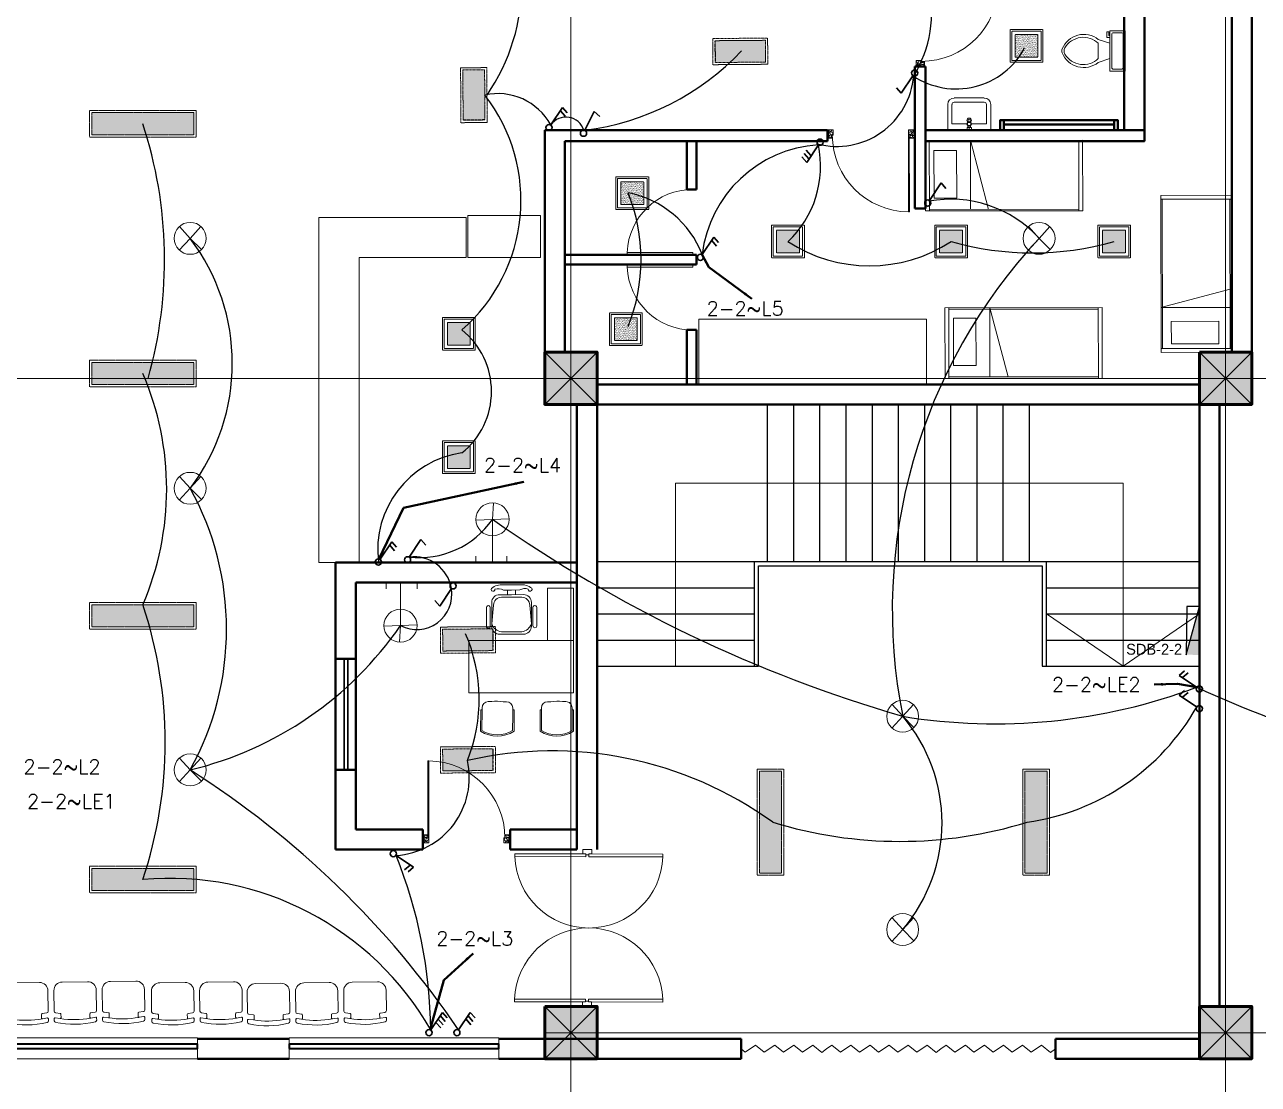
# Model space of a CAD drawing. Header units: millimetres. Extents: x 2390631 to 3337895, y 3598750 to 3969149.
# Drawn here: x 2572341 to 2586473, y 3892355 to 3904502 of the extents above; entities that cross this region are included whole.
import ezdxf

# ---------------------------------------------------------------- set-up
doc = ezdxf.new("R2010")
doc.units = ezdxf.units.MM
doc.header["$MEASUREMENT"] = 0
doc.linetypes.add('CENTER', pattern=[2, 1.25, -0.25, 0.25, -0.25])
doc.linetypes.add('DASHED', pattern=[0.75, 0.5, -0.25])
for name, color, linetype, lineweight in [('0newfurnture', 30, 'Continuous', 15), ('4 DB BOXES', 3, 'Continuous', 25), ('5 DB BOXES', 3, 'Continuous', 25), ('centreline', 52, 'CENTER', 5), ('Column-0.5', 14, 'Continuous', 50), ('conduit Light & fan City', 30, 'Continuous', 5), ('door', 41, 'Continuous', 5), ('Door Opening-0.09', 253, 'Continuous', 9), ('furniture', 34, 'Continuous', 15), ('Furniture Hospital-0.09', 44, 'Continuous', 9), ('Hatch', 9, 'Continuous', 9), ('hidden lines', 205, 'DASHED', 5), ('Sill Level', 140, 'Continuous', 20), ('stairs', 6, 'Continuous', 25), ('Switches', 173, 'Continuous', 15), ('WALL 0.2', 7, 'Continuous', 20), ('wall 0.4', 7, 'Continuous', 40), ('WINDOW', 152, 'Continuous', 30), ('Windows Plan', 152, 'Continuous', 35)]:
    doc.layers.add(name, color=color, linetype=linetype, lineweight=lineweight)
for name, color, linetype in [('1 x 4 recessed', 80, 'CENTER'), ('2 x 11 recessed', 60, 'CENTER'), ('ceilling fan', 3, 'Continuous'), ('emergencylight', 1, 'Continuous'), ('wire powered ups', 3, 'Continuous'), ('Wires', 1, 'Continuous')]:
    doc.layers.add(name, color=color, linetype=linetype)
doc.styles.add('arial.', font='arial.ttf')
doc.styles.add('romans', font='romans.shx')
doc.styles.get("Standard").update_dxf_attribs({"font": 'arial.ttf'})
doc.linetypes.add('ZIGZAG', pattern='A,0.0001,-0.2,[131,ltypeshp.shx,S=0.2,R=0,X=-0.2,Y=0],-0.4,[131,ltypeshp.shx,S=0.2,R=180,X=0.2,Y=0],-0.2', length=0.8001)
doc.dimstyles.get("Standard").update_dxf_attribs({"dimtxt": 500, "dimasz": 100, "dimexe": 100, "dimexo": 200, "dimgap": 0.09, "dimtad": 0, "dimtoh": 1, "dimdec": 0, "dimzin": 0, "dimdsep": 46, "dimtxsty": 'Standard', "dimblk": 'DOT', "dimcen": 0, "dimclrd": 256, "dimclre": 256, "dimclrt": 256, "dimadec": 0, "dimazin": 0, "dimtfac": 1, "dimtdec": 0, "dimtofl": 0, "dimtmove": 0, "dimatfit": 3, "dimfxl": 1, "dimtolj": 1, "dimtzin": 0, "dimlwd": -1, "dimlwe": -1, "dimarcsym": 1})

# ---------------------------------------------------------------- blocks, each defined once
blk = doc.blocks.new('2ft column')
at = {"layer": 'Hatch', "ltscale": 5}
h = blk.add_hatch(color=256, dxfattribs=at)
h.dxf.hatch_style = 1
h.paths.add_polyline_path([(2207385, 4176559), (2207985, 4176559), (2207985, 4175959), (2207385, 4175959)])
at = {"layer": 'Column-0.5', "ltscale": 5}
blk.add_lwpolyline([(2207385, 4176559), (2207985, 4176559), (2207985, 4175959), (2207385, 4175959)], close=True, dxfattribs=at)
at = {"layer": 'Defpoints', "ltscale": 5}
for points in [[(2207985, 4176559), (2207385, 4175959)], [(2207985, 4175959), (2207385, 4176559)]]:
    blk.add_lwpolyline(points, dxfattribs=at)
blk = doc.blocks.new('MAIN DOOR')
at = {"layer": 'door', "ltscale": 1000}
for points in [[(2313.47, 188.53), (2347.4, 188.53), (2347.4, 187.28), (2313.47, 187.28)], [(2381.32, 188.53), (2348.88, 188.53), (2348.88, 187.28), (2381.32, 187.28)]]:
    blk.add_lwpolyline(points, close=True, dxfattribs=at)
for points in [[(2346.08, 190.6), (2346.08, 188.53)], [(2348.88, 188.12), (2347.4, 188.12), (2347.4, 188.53), (2346.08, 188.53), (2346.08, 190.6), (2350.2, 190.6)], [(2347.4, 188.12), (2348.88, 188.12), (2348.88, 188.53), (2350.2, 188.53), (2350.2, 190.6), (2346.08, 190.6)], [(2350.2, 190.6), (2350.2, 188.53)], [(2313.41, 120.66), (2347.33, 120.66), (2347.33, 121.91), (2313.41, 121.91), (2313.41, 120.66)], [(2348.82, 121.07), (2347.33, 121.07), (2347.33, 120.66), (2346.01, 120.66), (2346.01, 118.6), (2350.14, 118.6)], [(2347.33, 121.07), (2348.82, 121.07), (2348.82, 120.66), (2350.14, 120.66), (2350.14, 118.6), (2346.01, 118.6)], [(2346.01, 118.6), (2346.01, 120.66)], [(2381.26, 120.66), (2348.82, 120.66), (2348.82, 121.91), (2381.26, 121.91), (2381.26, 120.66)], [(2350.14, 118.6), (2350.14, 120.66)]]:
    blk.add_lwpolyline(points, dxfattribs=at)
at = {"layer": 'Door Opening-0.09', "ltscale": 1000}
for centre, radius, start, end in [((2347.4, 188.53), 33.94, 182.1168, 357.8826), ((2347.33, 120.66), 33.95, 2.1167, 177.8826)]:
    blk.add_arc(centre, radius, start, end, dxfattribs=at)
at = {"layer": 'WINDOW', "ltscale": 5}
blk.add_line((2350.14, 190.6), (2350.14, 190.6), dxfattribs=at)
blk = doc.blocks.new('d1')
at = {"layer": 'door'}
for p, q in [((2442.75, 10745.72), (2408.32, 10745.72)), ((2442.75, 10746.15), (2408.33, 10746.15)), ((2408.33, 10746.15), (2408.33, 10745.72))]:
    blk.add_line(p, q, dxfattribs=at)
at = {"layer": 'door', "ltscale": 80}
for points in [[(2445, 10779.7), (2445, 10781.99), (2444.56, 10781.99), (2444.56, 10782.43), (2441.8, 10782.43), (2441.8, 10781.99), (2441.36, 10781.99), (2441.36, 10780.14), (2442.75, 10780.14), (2442.75, 10779.7)], [(2445, 10746.15), (2445, 10743.87), (2444.56, 10743.87), (2444.56, 10743.43), (2441.8, 10743.43), (2441.8, 10743.87), (2441.36, 10743.87), (2441.36, 10745.72), (2442.75, 10745.72), (2442.75, 10746.15)]]:
    blk.add_lwpolyline(points, close=True, dxfattribs=at)
at = {"layer": 'Door Opening-0.09', "ltscale": 80}
blk.add_arc((2442.75, 10745.72), 34.42, 90, 179.274, dxfattribs=at)
at = {"layer": 'hidden lines'}
for centre, radius, start, end in [((2441.64, 10791.37), 9.82, 268.3986, 287.3158), ((2441.38, 10784.76), 4.22, 269.7899, 318.9675), ((2444.33, 10781.34), 2.81, 166.4652, 205.1802), ((2445.01, 10781.68), 2.48, 162.4671, 233.2418), ((2441.57, 10782.05), 3, 308.4681, 358.9527), ((2445.46, 10782.07), 1.81, 168.6475, 255.2319), ((2441.64, 10734.49), 9.82, 72.6842, 91.6014), ((2441.38, 10741.1), 4.22, 41.0325, 90.2101), ((2444.33, 10744.52), 2.81, 154.8198, 193.5348), ((2445.01, 10744.18), 2.48, 126.7582, 197.5329), ((2441.57, 10743.81), 3, 1.0473, 51.5319), ((2445.46, 10743.79), 1.81, 104.7681, 191.3525)]:
    blk.add_arc(centre, radius, start, end, dxfattribs=at)
blk = doc.blocks.new('BCHAIR')
at = {"layer": 'Furniture Hospital-0.09'}
for p, q in [((-0.15, 0), (0.15, 0)), ((-0.25, -0.1), (-0.25, -0.342)), ((0.25, -0.1), (0.25, -0.342)), ((-0.25, -0.431), (-0.25, -0.454)), ((-0.239, -0.421), (-0.181, -0.429)), ((-0.179, -0.369), (-0.232, -0.362)), ((-0.17, -0.379), (-0.17, -0.419)), ((0.17, -0.379), (0.17, -0.419)), ((0.179, -0.369), (0.232, -0.362)), ((0.239, -0.421), (0.181, -0.429)), ((0.25, -0.431), (0.25, -0.454))]:
    blk.add_line(p, q, dxfattribs=at)
for centre, radius, start, end in [((-0.15, -0.1), 0.1, 90, 180), ((0.15, -0.1), 0.1, 360, 90), ((-0.23, -0.342), 0.02, 180, 262.875), ((-0.24, -0.431), 0.01, 82.875, 180), ((-0.18, -0.419), 0.01, 262.875, 0), ((0, 0.594), 1.039, 259.9886, 280.0345), ((-0.18, -0.379), 0.01, 0, 82.875), ((0.18, -0.379), 0.01, 97.125, 180), ((0.18, -0.419), 0.01, 180, 277.125), ((0.23, -0.342), 0.02, 277.125, 360), ((0.24, -0.431), 0.01, 0, 97.125), ((-0.23, -0.454), 0.02, 180, 257.4986), ((0, 0.583), 1.083, 257.4986, 282.5014), ((0.23, -0.454), 0.02, 282.5014, 0)]:
    blk.add_arc(centre, radius, start, end, dxfattribs=at)
blk = doc.blocks.new('IP1')
at = {"layer": 'WALL 0.2', "ltscale": 5}
for points in [[(2535111, 3946693), (2535111, 3948793), (2539161, 3948793)], [(2539161, 3948793), (2540236, 3948793), (2540236, 3946693)], [(2539361, 3947293), (2540236, 3946693), (2541111, 3947293)]]:
    blk.add_lwpolyline(points, dxfattribs=at)
blk = doc.blocks.new('BED')
at = {"layer": 'Furniture Hospital-0.09'}
for p, q in [((-2.12, 0.475), (-2.12, -0.475)), ((-2.12, -0.475), (-2.12, 0.475)), ((-0.008, 0.475), (-2.12, 0.475)), ((-2.07, 0.475), (-2.07, -0.475)), ((-0.058, 0.455), (-2.07, 0.455)), ((-0.855, -0.455), (-0.61, 0.475)), ((-0.61, 0.475), (-0.61, -0.455)), ((-0.425, 0.336), (-0.426, -0.303)), ((-0.425, 0.336), (-0.121, 0.336)), ((-0.121, -0.303), (-0.121, 0.336)), ((-0.058, -0.475), (-0.058, 0.475)), ((-0.008, -0.475), (-0.008, 0.475)), ((-0.426, -0.303), (-0.121, -0.303)), ((-2.12, -0.475), (-0.008, -0.475)), ((-2.07, -0.455), (-0.058, -0.455))]:
    blk.add_line(p, q, dxfattribs=at)
blk = doc.blocks.new('Toilet - top')
at = {"layer": 'Furniture Hospital-0.09'}
for p, q in [((9.5, -6), (9.5, -2)), ((-10, -8.5), (-8, -8.5)), ((-10, -9.5), (-10, -8.5)), ((-7, -9.5), (-10, -9.5)), ((-8, -8.5), (-8, -8)), ((-7, -8), (-7, -9.5)), ((-4, -8), (-6, -14)), ((4, -8), (6, -14)), ((4, -14), (-4, -14))]:
    blk.add_line(p, q, dxfattribs=at)
blk.add_lwpolyline([(10.5, -8), (10.5, 0), (-10.5, 0), (-10.5, -8)], close=True, dxfattribs=at)
for points in [[(-9.5, -2), (-9.5, -6)], [(8.5, -1), (-8.5, -1)], [(-8.5, -7), (8.5, -7)]]:
    blk.add_lwpolyline(points, dxfattribs=at)
for centre, radius, start, end in [((-8.62, -1.88), 0.884, 81.8699, 188.1301), ((-8.62, -6.12), 0.884, 171.8699, 278.1301), ((8.62, -1.88), 0.884, 351.8699, 98.1301), ((8.62, -6.12), 0.884, 261.8699, 8.1301), ((3.52, -21.58), 12.17, 141.46911, 247.97143), ((4.2, -21.82), 11.33, 136.36773, 238.94682), ((-3.52, -21.58), 12.17, 292.02843, 38.53071), ((-4.2, -21.82), 11.33, 301.05301, 43.63209), ((0, -27.88), 4, 245.73182, 294.26817), ((0, -29), 4, 254.86053, 285.13947)]:
    blk.add_arc(centre, radius, start, end, dxfattribs=at)
blk = doc.blocks.new('TAP')
at = {"layer": 'Furniture Hospital-0.09', "linetype": 'Continuous'}
for p, q in [((0, 38), (0, -38)), ((5, 38), (0, 38)), ((5, 38), (5, -38)), ((30, 25), (5, 25)), ((30, 0), (5, 0)), ((30, 25), (30, -25)), ((56, 16), (30, 16)), ((51, 7), (48, 8)), ((59, 19), (57, 22)), ((73, 24), (73, 27)), ((88, 20), (89, 22)), ((97, 15), (125, 12)), ((97, 8), (100, 9)), ((5, -38), (0, -38)), ((30, -25), (5, -25)), ((56, -16), (30, -16)), ((51, -8), (48, -9)), ((60, -20), (58, -22)), ((74, -24), (74, -27)), ((88, -19), (90, -22)), ((97, -7), (100, -8)), ((97, -15), (125, -12))]:
    blk.add_line(p, q, dxfattribs=at)
for radius in [21.2, 19.7]:
    blk.add_circle((74, 0), radius, dxfattribs=at)
for centre, radius, start, end in [((74, 0), 27.2, 163.0512, 199.0512), ((74, 0), 24.2, 127.0512, 163.0512), ((74, 0), 27.2, 91.0512, 127.0512), ((74, 0), 24.2, 55.0512, 91.0512), ((74, 0), 27.2, 19.0512, 55.0512), ((74, 0), 24.2, 343.0512, 19.0512), ((95, 0), 32.6, 337.45, 22.55), ((74, 0), 24.2, 199.0512, 235.0512), ((74, 0), 27.2, 235.0512, 271.0512), ((74, 0), 24.2, 271.0512, 307.0512), ((74, 0), 27.2, 307.0512, 343.0512)]:
    blk.add_arc(centre, radius, start, end, dxfattribs=at)
blk = doc.blocks.new('bazin')
at = {"layer": '0newfurnture', "ltscale": 5}
for p, q in [((2434577, 4011590), (2435069, 4011590)), ((2434577, 4011295), (2434577, 4011590)), ((2435069, 4011590), (2435069, 4011295)), ((2434626, 4011295), (2434626, 4011516)), ((2434626, 4011516), (2434799, 4011516)), ((2434847, 4011516), (2435020, 4011516)), ((2435020, 4011516), (2435020, 4011295)), ((2434996, 4011270), (2434651, 4011270)), ((2434996, 4011221), (2434651, 4011221))]:
    blk.add_line(p, q, dxfattribs=at)
blk.add_circle((2434823, 4011477), 25.6, dxfattribs=at)
for centre, radius, start, end in [((2434651, 4011295), 73.8, 180, 270), ((2434651, 4011295), 24.6, 180, 270), ((2434996, 4011295), 73.8, 270, 0), ((2434996, 4011295), 24.6, 270, 0)]:
    blk.add_arc(centre, radius, start, end, dxfattribs=at)
at = {"layer": '0newfurnture', "ltscale": 5, "xscale": 0.9842520018725999, "yscale": 0.9842520018725999, "zscale": 0.9842520018725999, "rotation": 270}
blk.add_blockref('TAP', (2434823, 4011590), dxfattribs=at)
blk = doc.blocks.new('26 door')
at = {"layer": 'door'}
blk.add_line((42654.7, -717.83), (42654.7, -716.68), dxfattribs=at)
at = {"layer": 'door', "ltscale": 5}
blk.add_lwpolyline([(42654.7, -716.68), (42684.73, -716.68), (42684.73, -717.83), (42654.7, -717.83)], dxfattribs=at)
at = {"layer": 'Door Opening-0.09'}
blk.add_arc((42654.79, -717.79), 29.96, 2.1358, 90.1794, dxfattribs=at)
blk = doc.blocks.new('ADHIKRIT')
at = {"layer": 'furniture'}
for p, q in [((900, 1351), (0, 1351)), ((0, 1351), (0, -450)), ((0, 741), (0, 1351)), ((900, -450), (900, 1351)), ((1187, 1121), (1153, 1121)), ((1187, 1145), (1558, 1147)), ((1187, 1145), (1187, 1121)), ((1187, 1121), (1545, 1123)), ((-245, 1046), (-569, 1047)), ((-245, 980), (-569, 981)), ((1048, 956), (1048, 1014)), ((-789, 683), (-869, 683)), ((1050, 758), (1050, 711)), ((1050, 700), (1050, 711)), ((-789, 547), (-869, 547)), ((1189, 595), (1157, 595)), ((1187, 595), (1187, 571)), ((1187, 571), (1558, 573)), ((1189, 595), (1286, 595)), ((1287, 595), (1545, 597)), ((-247, 247), (-571, 248)), ((-900, 0), (0, 0)), ((-900, -450), (-900, 0)), ((-247, 182), (-571, 182)), ((1189, 102), (1157, 102)), ((1187, 126), (1558, 124)), ((1187, 102), (1187, 126)), ((1189, 102), (1286, 101)), ((1287, 101), (1545, 100)), ((1050, -4), (1050, -14)), ((1050, -61), (1050, -14)), ((1048, -260), (1048, -318)), ((0, -450), (-900, -450)), ((0, -450), (900, -450)), ((1187, -425), (1153, -425)), ((1187, -425), (1545, -426)), ((1187, -449), (1187, -425)), ((1187, -449), (1558, -450))]:
    blk.add_line(p, q, dxfattribs=at)
for points in [[(-897, 962, 0.207066), (-957, 755), (-957, 615)], [(-885, 900, 0.214578), (-869, 755), (-869, 615)], [(-110, 614), (-109, 818, 0.414214), (-246, 955), (-655, 956, 0.418376), (-789, 820), (-789, 615)], [(-153, 614), (-152, 788, 0.28028), (-288, 955), (-610, 925, 0.418376), (-744, 789), (-745, 615)], [(-899, 268, -0.207066), (-958, 476), (-957, 615)], [(-886, 330, -0.214578), (-870, 475), (-869, 615)], [(-110, 614), (-110, 409, -0.414214), (-247, 273), (-656, 274, -0.418376), (-790, 410), (-789, 615)], [(-153, 614), (-153, 440, -0.28028), (-290, 273), (-612, 304, -0.418376), (-745, 441), (-745, 615)]]:
    blk.add_lwpolyline(points, format="xyb", dxfattribs=at)
for centre, radius, start, end in [((1154, 1015), 106, 90.3083, 180.3083), ((1203, 1157), 39.5, 294.3355, 296.5711), ((1099, 860), 518, 329.4756, 30.5244), ((1099, 860), 542, 328.0257, 31.9845), ((-881, 933), 33.3, 262.3354, 120.0474), ((-569, 1014), 32.9, 89.8702, 269.8702), ((-245, 1013), 32.9, 269.8702, 89.8702), ((1753, 864), 711, 172.5908, 188.6233), ((1157, 701), 106, 180.3083, 270.3083), ((-882, 297), 33.3, 239.693, 97.4051), ((-571, 215), 32.9, 89.8702, 269.8702), ((-253, 214), 33.4, 280.4483, 79.5122), ((1157, -4), 106, 89.6917, 179.6917), ((1099, -163), 518, 329.4756, 30.5244), ((1099, -163), 542, 328.0155, 31.9743), ((1753, -168), 711, 171.3767, 187.4092), ((1154, -319), 106, 179.6917, 269.6917), ((1203, -461), 39.5, 63.4289, 65.6645)]:
    blk.add_arc(centre, radius, start, end, dxfattribs=at)
blk = doc.blocks.new('w1')
at = {"layer": 'Sill Level'}
blk.add_lwpolyline([(2460641, 3827503), (2460641, 3825103), (2460401, 3825103), (2460401, 3827503)], close=True, dxfattribs=at)
at = {"layer": 'Windows Plan'}
blk.add_lwpolyline([(2460521, 3825103), (2460521, 3827503), (2460473, 3827503), (2460473, 3825103)], close=True, dxfattribs=at)
blk = doc.blocks.new('4 ft recessed panel')
at = {"layer": '1 x 4 recessed', "lineweight": 0}
h = blk.add_hatch(dxfattribs=at)
h.set_pattern_fill('AR-SAND', color=256, scale=6.25)
h.set_pattern_definition([(37.5, (-418269.719, 97562.351), (-0.39370849, 12.04264856), [0, -9.5, 0, -10.625, 0, -10.15625]), (7.5, (-418269.719, 97562.351), (11.0611044, 17.6384129), [0, -5.125, 0, -8.5625, 0, -3.28125]), (327.5, (-418277.406, 97562.351), (19.46338664, 0.03536908), [0, -3.125, 0, -11.25, 0, -14.6875]), (317.5, (-418277.406, 97562.351), (18.7882913, 5.4854723), [0, -1.5625, 0, -7.375, 0, -8.4375])])
h.paths.add_polyline_path([(-575, 125), (575, 125), (575, -125), (-575, -125)])
for points in [[(-600, 150), (600, 150), (600, -150), (-600, -150)], [(-575, 125), (575, 125), (575, -125), (-575, -125)]]:
    blk.add_lwpolyline(points, close=True, dxfattribs=at)
blk = doc.blocks.new('2 ft panel')
at = {"layer": '1 x 4 recessed', "lineweight": 0}
h = blk.add_hatch(dxfattribs=at)
h.set_pattern_fill('AR-SAND', color=256, scale=6.25)
h.set_pattern_definition([(37.5, (-417982.219, 97562.351), (-0.39370849, 12.04264856), [0, -9.5, 0, -10.625, 0, -10.15625]), (7.5, (-417982.219, 97562.351), (11.0611044, 17.6384129), [0, -5.125, 0, -8.5625, 0, -3.28125]), (327.5, (-417989.906, 97562.351), (19.46338664, 0.03536908), [0, -3.125, 0, -11.25, 0, -14.6875]), (317.5, (-417989.906, 97562.351), (18.7882913, 5.4854723), [0, -1.5625, 0, -7.375, 0, -8.4375])])
h.paths.add_polyline_path([(287, -125), (287, 125), (-288, 125), (-288, -125)])
at = {"layer": '1 x 4 recessed'}
blk.add_line((287, 125), (287, -125), dxfattribs=at)
at = {"layer": '1 x 4 recessed', "lineweight": 0}
for points in [[(316, -150), (-313, -150), (-313, 150), (316, 150)], [(316, 150), (316, -150)], [(287, -125), (-288, -125), (-288, 125), (287, 125)]]:
    blk.add_lwpolyline(points, dxfattribs=at)
blk = doc.blocks.new('1by1 15w')
at = {"layer": '2 x 11 recessed', "lineweight": 0, "true_color": 0xffffff}
h = blk.add_hatch(dxfattribs=at)
h.set_pattern_fill('DOTS', scale=7.6)
h.set_pattern_definition([(0, (-24150.00014, -28906.40267), (0.2375, 0.475), [0, -0.475])])
h.paths.add_polyline_path([(111699, 133932), (111912, 133932), (111912, 133720), (111699, 133720)])
at = {"layer": '2 x 11 recessed', "lineweight": 0}
for points in [[(111654, 133978), (111958, 133978), (111958, 133674), (111654, 133674)], [(111669, 133963), (111942, 133963), (111942, 133689), (111669, 133689)], [(111699, 133932), (111912, 133932), (111912, 133720), (111699, 133720)]]:
    blk.add_lwpolyline(points, close=True, dxfattribs=at)
blk = doc.blocks.new('1by1 6w')
at = {"layer": '2 x 11 recessed', "lineweight": 0}
h = blk.add_hatch(dxfattribs=at)
h.set_pattern_fill('AR-SAND', color=256, scale=7.6)
h.set_pattern_definition([(37.5, (-507751.777, 116886.896), (-0.47874952, 14.64386064), [0, -11.552, 0, -12.92, 0, -12.35]), (7.5, (-507751.777, 116886.896), (13.45030296, 21.4483101), [0, -6.232, 0, -10.412, 0, -3.99]), (327.5, (-507761.125, 116886.896), (23.66747815, 0.0430088), [0, -3.8, 0, -13.68, 0, -17.86]), (317.5, (-507761.125, 116886.896), (22.8465622, 6.6703343), [0, -1.9, 0, -8.968, 0, -10.26])])
h.paths.add_polyline_path([(-106, 106), (106, 106), (106, -106), (-106, -106)])
for points in [[(-152, 152), (152, 152), (152, -152), (-152, -152)], [(-137, 137), (137, 137), (137, -137), (-137, -137)], [(-106, 106), (106, 106), (106, -106), (-106, -106)]]:
    blk.add_lwpolyline(points, close=True, dxfattribs=at)
blk = doc.blocks.new('4 WAY')
at = {"layer": 'Switches', "lineweight": 30}
for p, q in [((1.76, 2.13), (6.02, 8.52)), ((3.64, 4.89), (5.39, 2.88)), ((4.51, 6.01), (6.27, 4.01)), ((5.27, 7.27), (7.02, 5.26)), ((6.02, 8.52), (7.78, 6.51))]:
    blk.add_line(p, q, dxfattribs=at)
blk.add_circle((1.13, 1.13), 1.13, dxfattribs=at)
blk = doc.blocks.new('2 WAY')
at = {"layer": 'Switches', "lineweight": 30}
for p, q in [((1.76, 2.13), (6.02, 8.52)), ((5.27, 7.27), (7.02, 5.26)), ((6.02, 8.52), (7.78, 6.51))]:
    blk.add_line(p, q, dxfattribs=at)
blk.add_circle((1.13, 1.13), 1.13, dxfattribs=at)
blk = doc.blocks.new('1 WAY')
at = {"layer": 'Switches', "lineweight": 30}
for p, q in [((1.76, 2.13), (6.02, 8.52)), ((6.02, 8.52), (7.78, 6.51))]:
    blk.add_line(p, q, dxfattribs=at)
blk.add_circle((1.13, 1.13), 1.13, dxfattribs=at)
blk = doc.blocks.new('3 WAY')
at = {"layer": 'Switches', "lineweight": 30}
for p, q in [((1.76, 2.13), (6.02, 8.52)), ((4.51, 6.01), (6.27, 4.01)), ((5.27, 7.27), (7.02, 5.26)), ((6.02, 8.52), (7.78, 6.51))]:
    blk.add_line(p, q, dxfattribs=at)
blk.add_circle((1.13, 1.13), 1.13, dxfattribs=at)
blk = doc.blocks.new('emergency')
at = {"layer": 'conduit Light & fan City'}
for p, q in [((0, 0), (-124, -135)), ((-122, 136), (0, 0)), ((124, 135), (0, 0)), ((0, 0), (129, -129))]:
    blk.add_line(p, q, dxfattribs=at)
blk.add_circle((0, 0), 183, dxfattribs=at)
blk = doc.blocks.new('wallemergency')
at = {"layer": 'conduit Light & fan City'}
for p, q in [((129, -130), (129, -607)), ((-53, -606), (-53, -537)), ((289, -607), (289, -537)), ((-53, -606), (289, -607))]:
    blk.add_line(p, q, dxfattribs=at)
at = {"layer": 'conduit Light & fan City', "rotation": 314.9259662042996}
blk.add_blockref('emergency', (129, -130), dxfattribs=at)
blk = doc.blocks.new('FDB')
at = {"layer": '4 DB BOXES'}
blk.add_hatch(color=256, dxfattribs=at).paths.add_polyline_path([(-65075.48, -197982.42), (-65075.48, -197977), (-65095.76, -197982.42)])
for p, q in [((-65095.76, -197982.42), (-65095.76, -197977)), ((-65095.76, -197977), (-65075.48, -197977)), ((-65075.48, -197977), (-65095.76, -197982.42)), ((-65075.48, -197982.42), (-65095.76, -197982.42))]:
    blk.add_line(p, q, dxfattribs=at)
blk = doc.blocks.new('_Dot')
at = {"color": 0, "linetype": 'ByBlock', "lineweight": -2}
blk.add_line((-0.5, 0), (-1, 0), dxfattribs=at)
at = {"color": 0, "linetype": 'ByBlock', "lineweight": -3, "const_width": 0.5}
blk.add_lwpolyline([(-0.25, 0, 1), (0.25, 0, 1)], format="xyb", close=True, dxfattribs=at)

msp = doc.modelspace()

# ---------------------------------------------------------------- linework, layer by layer
at = {"layer": 'centreline', "ltscale": 5}
for p, q in [((2578598, 3915705), (2578598, 3888074)), ((2578598, 3915705), (2578598, 3888074)), ((2586098, 3915705), (2586098, 3873399)), ((2586098, 3915705), (2586098, 3873399)), ((2604675, 3900447), (2560332, 3900447)), ((2604675, 3900447), (2560332, 3900447)), ((2604675, 3892947), (2578298, 3892947)), ((2604075, 3892947), (2578298, 3892947)), ((2604675, 3892947), (2578298, 3892947)), ((2604075, 3892947), (2578298, 3892947))]:
    msp.add_line(p, q, dxfattribs=at)
at = {"layer": 'Furniture Hospital-0.09'}
for p, q in [((2577398, 3902292), (2575712, 3902292)), ((2575712, 3902292), (2575712, 3898337)), ((2577398, 3901832), (2577398, 3902292)), ((2577398, 3901832), (2576172, 3901832)), ((2576172, 3901832), (2576172, 3898337)), ((2575712, 3898337), (2578298, 3898337))]:
    msp.add_line(p, q, dxfattribs=at)
for points in [[(2577417, 3901832), (2578251, 3901832), (2578251, 3902313), (2577417, 3902313)], [(2580064, 3900377), (2582673, 3900377), (2582673, 3901126), (2580064, 3901126)]]:
    msp.add_lwpolyline(points, close=True, dxfattribs=at)
at = {"layer": 'stairs', "ltscale": 5}
for points in [[(2580848, 3900147), (2580848, 3898347)], [(2581148, 3900147), (2581148, 3898347)], [(2581448, 3900147), (2581448, 3898347)], [(2581748, 3900147), (2581748, 3898347)], [(2582048, 3900147), (2582048, 3898347)], [(2582348, 3900147), (2582348, 3898347)], [(2582648, 3900147), (2582648, 3898347)], [(2582948, 3900147), (2582948, 3898347)], [(2583248, 3900147), (2583248, 3898347)], [(2583548, 3900147), (2583548, 3898347)], [(2583848, 3900147), (2583848, 3898347)], [(2578898, 3898347), (2585798, 3898347)], [(2580698, 3898347), (2580698, 3897147), (2580748, 3897147), (2580748, 3898297), (2583998, 3898297), (2583998, 3897147), (2584048, 3897147), (2584048, 3898347)], [(2578898, 3898047), (2580698, 3898047)], [(2584048, 3898047), (2585798, 3898047)], [(2578898, 3897747), (2580698, 3897747)], [(2584048, 3897747), (2585798, 3897747)], [(2578898, 3897447), (2580698, 3897447)], [(2584048, 3897447), (2585798, 3897447)], [(2578898, 3897147), (2580698, 3897147)], [(2584048, 3897147), (2585798, 3897147)]]:
    msp.add_lwpolyline(points, dxfattribs=at)
at = {"layer": 'WALL 0.2', "ltscale": 5}
for points in [[(2575903, 3897231), (2575903, 3895959)], [(2576133, 3895959), (2576133, 3897231)]]:
    msp.add_lwpolyline(points, dxfattribs=at)
at = {"layer": 'wall 0.4', "ltscale": 5}
for p, q in [((2586168, 3907647), (2586168, 3900747)), ((2586398, 3907647), (2586398, 3900747)), ((2584938, 3903292), (2584938, 3905022)), ((2585168, 3903292), (2585168, 3905022)), ((2582537, 3904022), (2582537, 3902396)), ((2582662, 3904022), (2582537, 3904022)), ((2582662, 3904022), (2582662, 3902396)), ((2578298, 3900747), (2578298, 3903292)), ((2578298, 3903292), (2581537, 3903292)), ((2581537, 3903292), (2581537, 3903167)), ((2582662, 3903300), (2582662, 3903175)), ((2578528, 3903167), (2578528, 3900747)), ((2578528, 3903167), (2581537, 3903167)), ((2579928, 3903167), (2579928, 3902612)), ((2580038, 3903167), (2580038, 3902612)), ((2580038, 3902612), (2579928, 3902612)), ((2582537, 3902396), (2582662, 3902396)), ((2580038, 3901862), (2578528, 3901862)), ((2580038, 3901862), (2580038, 3901752)), ((2580038, 3901752), (2578528, 3901752)), ((2579928, 3901005), (2579928, 3900377)), ((2580038, 3901002), (2579928, 3901002)), ((2580038, 3901002), (2580038, 3900377)), ((2578898, 3900377), (2585798, 3900377)), ((2578668, 3895047), (2578668, 3900147)), ((2578898, 3900147), (2578898, 3895047)), ((2575903, 3898337), (2578668, 3898337)), ((2575903, 3895047), (2575903, 3898337)), ((2576133, 3898107), (2578668, 3898107)), ((2576133, 3895277), (2576133, 3898107)), ((2576901, 3895277), (2576133, 3895277)), ((2576901, 3895277), (2576901, 3895047)), ((2578668, 3895277), (2577901, 3895277)), ((2577901, 3895277), (2577901, 3895047)), ((2576901, 3895047), (2575903, 3895047)), ((2578668, 3895047), (2577901, 3895047)), ((2574323, 3892877), (2575373, 3892877)), ((2577773, 3892877), (2580548, 3892877)), ((2580548, 3892877), (2580548, 3892647)), ((2584148, 3892877), (2585798, 3892877)), ((2584148, 3892877), (2584148, 3892647)), ((2574323, 3892647), (2575373, 3892647)), ((2577773, 3892647), (2580548, 3892647)), ((2584148, 3892647), (2585798, 3892647))]:
    msp.add_line(p, q, dxfattribs=at)
for points in [[(2583558, 3903406), (2583514, 3903406), (2583514, 3903292), (2583558, 3903292)], [(2583558, 3903357), (2584820, 3903357), (2584820, 3903406), (2583558, 3903406)], [(2584820, 3903406), (2584864, 3903406), (2584864, 3903292), (2584820, 3903292)]]:
    msp.add_lwpolyline(points, close=True, dxfattribs=at)
for points in [[(2582662, 3903167), (2585168, 3903167), (2585168, 3903292), (2582662, 3903292)], [(2578898, 3900147), (2585798, 3900147)], [(2585798, 3900147), (2585798, 3893247)], [(2585798, 3900147), (2585798, 3893247)], [(2586028, 3893247), (2586028, 3900147)], [(2586028, 3893247), (2586028, 3900147)], [(2576133, 3897231), (2575903, 3897231)], [(2576133, 3895959), (2575903, 3895959)]]:
    msp.add_lwpolyline(points, dxfattribs=at)
at = {"layer": 'WINDOW', "ltscale": 5}
for points in [[(2576001, 3895959), (2576001, 3897231)], [(2576042, 3895959), (2576042, 3897231)]]:
    msp.add_lwpolyline(points, dxfattribs=at)
at = {"layer": 'WINDOW', "linetype": 'ZIGZAG', "lineweight": 20, "ltscale": 0.5}
for points in [[(2581527, 3892762), (2581472, 3892720), (2581371, 3892805), (2581251, 3892722), (2581152, 3892805), (2581032, 3892722), (2580934, 3892805), (2580814, 3892722), (2580715, 3892805), (2580596, 3892722), (2580548, 3892762)], [(2582838, 3892762), (2582782, 3892720), (2582681, 3892805), (2582561, 3892722), (2582463, 3892805), (2582343, 3892722), (2582244, 3892805), (2582124, 3892722), (2582026, 3892805), (2581906, 3892722), (2581807, 3892805), (2581688, 3892722), (2581589, 3892805), (2581527, 3892762)], [(2584148, 3892762), (2584092, 3892720), (2583991, 3892805), (2583871, 3892722), (2583773, 3892805), (2583653, 3892722), (2583554, 3892805), (2583435, 3892722), (2583336, 3892805), (2583216, 3892722), (2583118, 3892805), (2582998, 3892722), (2582899, 3892805), (2582838, 3892762)]]:
    msp.add_lwpolyline(points, dxfattribs=at)
at = {"layer": 'wire powered ups', "ltscale": 5}
for centre, radius, start, end in [((2582947, 3901129), 1372, 42.2978, 100.3927), ((2572352, 3900619), 2368, 322.7726, 37.2274), ((2588523, 3897789), 6243, 136.9401, 191.2176), ((2571321, 3897573), 3333, 331.0343, 28.9657), ((2576858, 3899420), 1028, 263.7606, 325.0394), ((2586823, 3911803), 15858, 234.8834, 253.8004), ((2576801, 3897968), 434, 9.2265, 97.2772), ((2576831, 3897972), 404, 242.8582, 9.2863), ((2573282, 3899932), 4086, 283.51, 325.4147), ((2583461, 3903034), 6547, 260.6608, 290.6175), ((2592320, 3911300), 15815, 245.5209, 258.9956), ((2580967, 3895352), 1883, 319.507, 40.493), ((2568553, 3887016), 10596, 34.244, 57.5601)]:
    msp.add_arc(centre, radius, start, end, dxfattribs=at)
at = {"layer": 'Wires', "ltscale": 5}
for centre, radius, start, end in [((2575754, 3904989), 2285, 325.5133, 34.4867), ((2581298, 3904652), 1434, 329.0008, 12.5502), ((2578388, 3906252), 2983, 277.1479, 316.5775), ((2583012, 3904654), 889, 236.2168, 331.902), ((2581647, 3903987), 881, 255.4062, 355.2545), ((2576058, 3902487), 1968, 311.0003, 37.8481), ((2577761, 3903017), 694, 29.0505, 102.3955), ((2568935, 3901806), 5009, 344.2563, 18.1467), ((2578542, 3903226), 216, 17.8329, 143.6633), ((2581521, 3901697), 1429, 93.4978, 173.2237), ((2580268, 3902880), 1191, 313.4094, 11.749), ((2577341, 3901809), 2061, 338.2484, 21.7516), ((2579041, 3901456), 1138, 21.1087, 79.1283), ((2582019, 3903439), 1702, 236.7334, 303.2666), ((2583887, 3905315), 3429, 254.1973, 285.8027), ((2576788, 3900297), 901, 308.5255, 51.4745), ((2570617, 3899178), 3351, 336.7037, 23.2963), ((2577513, 3898477), 1128, 98.3724, 186.8301), ((2568978, 3896278), 4973, 341.5336, 18.4664), ((2575663, 3896768), 1885, 338.2004, 23.4333), ((2583457, 3897988), 2654, 277.9933, 330.4998), ((2578382, 3891857), 4320, 54.1813, 102.9575), ((2576540, 3895872), 895, 273.5898, 12.6012), ((2582368, 3900077), 4937, 252.826, 287.174), ((2571505, 3892928), 5488, 0.5313, 21.9454), ((2574003, 3891274), 3442, 29.68, 95.134)]:
    msp.add_arc(centre, radius, start, end, dxfattribs=at)

# ---------------------------------------------------------------- block references
at = {"layer": '0newfurnture', "xscale": -1, "rotation": 180}
msp.add_blockref('bazin', (148338, 7914882), dxfattribs=at)
at = {"layer": '1 x 4 recessed'}
for p, rotation in [((2580540, 3904195), 180.4480127828097), ((2577487, 3903695), 270.4480127828098), ((2577418, 3897449), 0.4480127828097937), ((2577418, 3896075), 0.4480127828097937)]:
    msp.add_blockref('2 ft panel', p, dxfattribs=dict(at, rotation=rotation))
for name, p, xscale, yscale, zscale in [('1by1 6w', (2583818, 3904259), 1.232584708463633, 1.232584708463633, 1.232584708463633), ('4 ft recessed panel', (2573695, 3903366), 1.015649799774034, 1.015649799774034, 1.015649799774034), ('1by1 6w', (2579302, 3902569), 1.232584708463633, 1.232584708463633, 1.232584708463633), ('1by1 15w', (2443275, 3737064), 1.232584708463633, 1.232584708463633, 1.232584708463633), ('1by1 15w', (2445143, 3737064), 1.232584708463633, 1.232584708463633, 1.232584708463633), ('1by1 15w', (2447011, 3737064), 1.232584708463633, 1.232584708463633, 1.232584708463633), ('1by1 15w', (2439505, 3736006), 1.232584708463633, 1.232584708463633, 1.232584708463633), ('1by1 6w', (2579228, 3901010), 1.232584708463633, 1.232584708463633, 1.232584708463633), ('4 ft recessed panel', (2573695, 3900504), 1.015649799774034, 1.015649799774034, 1.015649799774034), ('1by1 15w', (2439505, 3734592), 1.232584708463633, 1.232584708463633, 1.232584708463633), ('4 ft recessed panel', (2573695, 3897726), 1.015649799774034, 1.015649799774034, 1.015649799774034), ('4 ft recessed panel', (2573695, 3894702), 1.015649799774034, 1.015649799774034, 1.015649799774034)]:
    msp.add_blockref(name, p, dxfattribs=dict(at, xscale=xscale, yscale=yscale, zscale=zscale))
at = {"layer": '1 x 4 recessed', "xscale": 1.015649799774034, "yscale": 1.015649799774034, "zscale": 1.015649799774034, "rotation": 270}
for p in [(2580884, 3895360), (2583927, 3895360)]:
    msp.add_blockref('4 ft recessed panel', p, dxfattribs=at)
at = {"layer": '5 DB BOXES', "xscale": -27.26879209834783, "yscale": 27.26879211394649, "zscale": 27.26879210264321, "rotation": 89.5057637808463}
msp.add_blockref('FDB', (-2828052, 2169383), dxfattribs=at)
at = {"layer": 'ceilling fan', "lineweight": -3}
for name, p, xscale, yscale, zscale, rotation in [('1 WAY', (2582572, 3903983), 31.30765159497629, 31.30765159497629, 31.30765159497629, 180), ('1 WAY', (2578712, 3903218), 31.30765159497631, 31.30765159497631, 31.30765159497631, 7.153420070502349), ('3 WAY', (2581489, 3903190), 31.30765159497629, 31.30765159497629, 31.30765159497629, 180), ('1 WAY', (2577285, 3898104), 31.30765159497629, 31.30765159497629, 31.30765159497629, 180), ('2 WAY', (2585833, 3896852), 31.30765159497629, 31.30765159497629, 31.30765159497629, 90), ('2 WAY', (2585833, 3896627), 31.30765159497629, 31.30765159497629, 31.30765159497629, 90), ('2 WAY', (2576529, 3895034), 31.30765159497629, 31.30765159497629, 31.30765159497629, 270)]:
    msp.add_blockref(name, p, dxfattribs=dict(at, xscale=xscale, yscale=yscale, zscale=zscale, rotation=rotation))
at = {"layer": 'ceilling fan', "lineweight": -3, "xscale": 31.30765159497629, "yscale": 31.30765159497629, "zscale": 31.30765159497629}
for name, p in [('2 WAY', (2578313, 3903287)), ('1 WAY', (2582651, 3902421)), ('2 WAY', (2580047, 3901799)), ('2 WAY', (2576358, 3898307)), ('1 WAY', (2576692, 3898332)), ('4 WAY', (2576938, 3892912)), ('3 WAY', (2577257, 3892912))]:
    msp.add_blockref(name, p, dxfattribs=at)
at = {"layer": 'door', "xscale": -25, "yscale": 25, "zscale": 25}
msp.add_blockref('26 door', (3646362, 3919808), dxfattribs=at)
at = {"layer": 'door', "xscale": 25, "yscale": 25, "zscale": 25, "rotation": 180}
msp.add_blockref('26 door', (3646362, 3883806), dxfattribs=at)
at = {"layer": 'Door Opening-0.09'}
for name, p, xscale, yscale, zscale, rotation in [('d1', (2858043, 3840763), 25.64102998076803, 25.64102998076803, 25.64102998076803, 90.03333511465095), ('d1', (2301465, 3957975), 25.64102998076803, 25.64102998076803, 25.64102998076803, 269.9666648857408), ('MAIN DOOR', (2637491, 3897960), 25.0000182071143, 25.0000182071143, 25.0000182071143, 179.9491575826777)]:
    msp.add_blockref(name, p, dxfattribs=dict(at, xscale=xscale, yscale=yscale, zscale=zscale, rotation=rotation))
at = {"layer": 'emergencylight'}
for p in [(2574237, 3902052), (2583961, 3902052), (2574237, 3899187), (2582399, 3896574), (2574237, 3895959), (2582399, 3894129)]:
    msp.add_blockref('emergency', p, dxfattribs=at)
at = {"layer": 'emergencylight', "xscale": 1.036799999999999, "yscale": 1.036799999999999, "zscale": 1.036799999999999}
for p, rotation in [((2577567, 3898966), 359.9259662043034), ((2576780, 3897478), 179.9259662043035)]:
    msp.add_blockref('wallemergency', p, dxfattribs=dict(at, rotation=rotation))
at = {"layer": 'furniture', "extrusion": (0, 0, -1), "xscale": 0.6669998082076751, "yscale": 0.6669998082076751, "zscale": -0.6669998082076751, "rotation": 270.0000000000001}
msp.add_blockref('ADHIKRIT', (-2578329, 3897441), dxfattribs=at)
at = {"layer": 'Furniture Hospital-0.09'}
for name, p, xscale, yscale, zscale, rotation in [('Toilet - top', (2584947, 3904200), 21.93575057202424, 21.93575057202424, 21.93575057202424, 270), ('BED', (2582655, 3902771), -851.8518518849081, 851.8518518849083, 851.8518518849082, 0.07196910721486205), ('BED', (2585763, 3900739), -851.8518518849081, 851.8518518849083, 851.8518518849082, 90.07196910721487), ('BED', (2582877, 3900852), -851.8518518849081, 851.8518518849083, 851.8518518849082, 0.07196910721486205)]:
    msp.add_blockref(name, p, dxfattribs=dict(at, xscale=xscale, yscale=yscale, zscale=zscale, rotation=rotation))
at = {"layer": 'Furniture Hospital-0.09', "color": 8, "linetype": 'Continuous', "xscale": 971.1111111110954, "yscale": 971.1111111110954, "zscale": 971.1111111110954, "rotation": 0.8219194309883305}
for p in [(2572364, 3893521), (2572917, 3893529), (2573470, 3893537), (2574034, 3893521), (2574587, 3893529), (2575131, 3893512), (2575684, 3893520), (2576237, 3893528)]:
    msp.add_blockref('BCHAIR', p, dxfattribs=at)
at = {"layer": 'Hatch'}
for p in [(370913, -275811), (370913, -275811), (378413, -275811), (378413, -275811), (370913, -283311), (370913, -283311), (378413, -283311), (378413, -283311)]:
    msp.add_blockref('2ft column', p, dxfattribs=at)
at = {"layer": 'wall 0.4', "ltscale": 5, "xscale": 25.64102998076803, "yscale": 25.64102998076803, "zscale": 25.64102998076803, "rotation": 180.033335114651}
msp.add_blockref('d1', (2645086, 4180531), dxfattribs=at)
at = {"layer": 'wall 0.4'}
msp.add_blockref('IP1', (44687, -49546), dxfattribs=at)
for p, rotation in [((-1253180, 6353288), 270), ((-1249730, 6353288), 270.0000000002223)]:
    msp.add_blockref('w1', p, dxfattribs=dict(at, rotation=rotation))

# ---------------------------------------------------------------- texts
at = {"layer": 'wall 0.4', "color": 5, "ltscale": 5, "style": 'romans'}
for s, p in [('2-2~L5', (2580153, 3901166)), ('2-2~L4', (2577603, 3899372)), ('2-2~LE2', (2584109, 3896858)), ('2-2~L2', (2572328, 3895915)), ('2-2~LE1', (2572369, 3895518)), ('2-2~L3', (2577056, 3893946))]:
    msp.add_text(s, height=162.3, dxfattribs=at).set_placement(p)
at = {"layer": 'wire powered ups', "ltscale": 5, "insert": (2585600, 3897278), "char_height": 125, "attachment_point": 9, "rotation": 359.9992, "style": 'arial.'}
msp.add_mtext('{\\fStylus BT|b0|i0|c0|p34;SDB-2-2}', dxfattribs=at)

# ---------------------------------------------------------------- leaders
at = {"layer": 'wall 0.4', "ltscale": 5}
for points in [[(2580672, 3901359), (2580177, 3901723), (2580102, 3901865)], [(2578059, 3899261), (2576682, 3898963), (2576398, 3898374)], [(2585279, 3896937), (2585548, 3896947), (2585767, 3896907)], [(2577480, 3893856), (2577142, 3893550), (2576994, 3893009)]]:
    msp.add_leader(points, dimstyle='Standard', override={"dimfxl": 500, "dimfxlon": 1}, dxfattribs=at)

doc.saveas('drawing.dxf')
